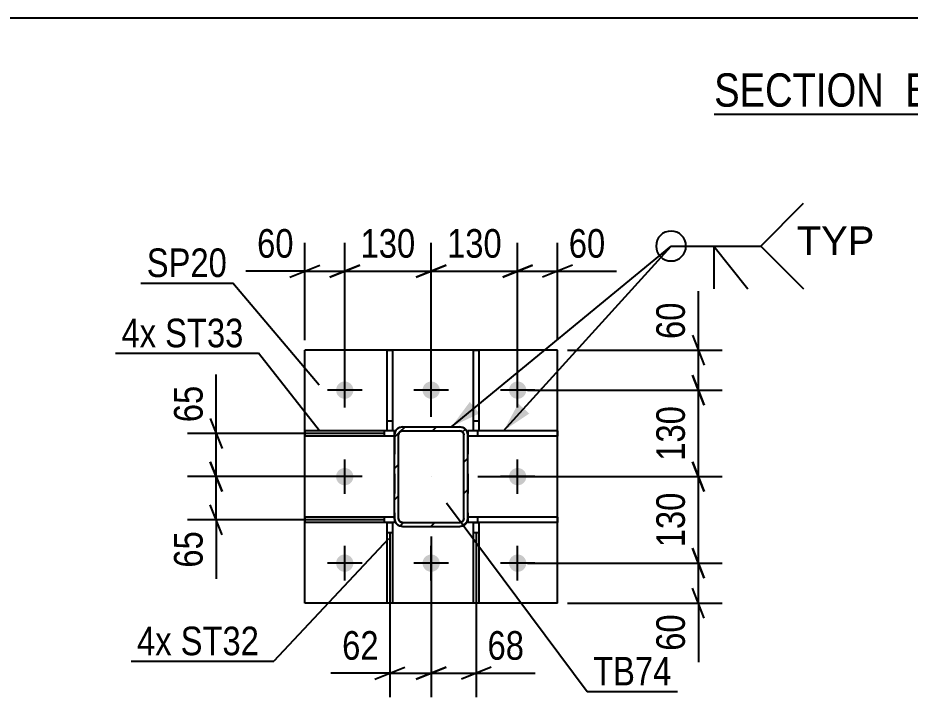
# Model space of a CAD drawing. Header units: millimetres. Extents: x 0 to 841, y 0 to 594.
# Drawn here: x 314.7 to 404.2, y 110.7 to 178.8 of the extents above; entities that cross this region are included whole.
import ezdxf

# ---------------------------------------------------------------- set-up
doc = ezdxf.new("R2010")
doc.units = ezdxf.units.MM
doc.linetypes.add('DXK_LINE_DOT2', pattern=[3.9198, 1.9599, -1.9599])
doc.linetypes.add('DXK_LINE_DOT3', pattern=[5.9187, 2.979, -0.9799, 0.9799, -0.9799])
doc.styles.add('Arial', font='arial.ttf', dxfattribs={"height": 0.2})
doc.styles.add('Arial Narrow', font='ARIALN.TTF', dxfattribs={"height": 0.2})

# ---------------------------------------------------------------- blocks, each defined once
blk = doc.blocks.new('Unknown-717034235-12 - 3029')
at = {"color": 6, "linetype": 'Continuous'}
blk.add_line((384.537, 169.124), (412.184, 169.124), dxfattribs=at)
at = {"color": 0, "linetype": 'Continuous'}
for points in [[(402.646, 169.874), (402.646, 173.374), (384.537, 173.374), (384.537, 169.874)], [(406.252, 169.874), (406.252, 173.374), (403.696, 173.374), (403.696, 169.874)], [(408.577, 169.874), (408.577, 173.374), (407.302, 173.374), (407.302, 169.874)], [(412.184, 169.874), (412.184, 173.374), (409.627, 173.374), (409.627, 169.874)]]:
    blk.add_wipeout(points, dxfattribs=at)
at = {"color": 7, "linetype": 'Continuous', "style": 'Arial Narrow'}
for s, height, p in [('SECTION ', 3.3405, (384.537, 169.874)), ('B', 3.34, (403.696, 169.874)), ('B', 3.34, (409.627, 169.874)), ('-', 3.34, (407.302, 169.874))]:
    blk.add_text(s, height=height, dxfattribs=at).set_placement(p)
blk = doc.blocks.new('Part-717034235-2687 - 2603')
at = {"color": 2, "linetype": 'Continuous'}
for p, q in [((343.509, 120.141), (343.509, 145.474)), ((368.842, 145.474), (343.509, 145.474)), ((368.842, 120.141), (368.842, 145.474)), ((368.842, 120.141), (343.509, 120.141))]:
    blk.add_line(p, q, dxfattribs=at)
blk = doc.blocks.new('Bolt-717034235-2664 - 2603')
at = {"linetype": 'Continuous'}
for points in [[(346.642, 141.474, -1), (348.375, 141.474, -1)], [(355.309, 141.474, -1), (357.042, 141.474, -1)], [(363.975, 141.474, -1), (365.709, 141.474, -1)], [(346.642, 132.807, -1), (348.375, 132.807, -1)], [(363.975, 132.807, -1), (365.709, 132.807, -1)], [(346.642, 124.141, -1), (348.375, 124.141, -1)], [(355.309, 124.141, -1), (357.042, 124.141, -1)], [(363.975, 124.141, -1), (365.709, 124.141, -1)]]:
    blk.add_hatch(color=1, dxfattribs=at).paths.add_polyline_path(points)
at = {"color": 1, "linetype": 'Continuous'}
for p, q in [((347.509, 139.741), (347.509, 143.207)), ((356.175, 139.741), (356.175, 143.207)), ((364.842, 139.741), (364.842, 143.207)), ((349.242, 141.474), (345.775, 141.474)), ((357.909, 141.474), (354.442, 141.474)), ((366.575, 141.474), (363.109, 141.474)), ((347.509, 131.074), (347.509, 134.541)), ((364.842, 131.074), (364.842, 134.541)), ((349.242, 132.807), (345.775, 132.807)), ((366.575, 132.807), (363.109, 132.807)), ((347.509, 122.407), (347.509, 125.874)), ((356.175, 122.407), (356.175, 125.874)), ((364.842, 122.407), (364.842, 125.874)), ((349.242, 124.141), (345.775, 124.141)), ((357.909, 124.141), (354.442, 124.141)), ((366.575, 124.141), (363.109, 124.141))]:
    blk.add_line(p, q, dxfattribs=at)
blk = doc.blocks.new('Part-717034235-2707 - 2603')
at = {"color": 2, "linetype": 'Continuous'}
for p, q in [((368.842, 137.406), (359.842, 137.406)), ((359.842, 137.406), (359.842, 137.005)), ((368.842, 136.872), (359.842, 136.872)), ((368.842, 137.406), (368.842, 136.872))]:
    blk.add_line(p, q, dxfattribs=at)
at = {"color": 7, "linetype": 'DXK_LINE_DOT2'}
for p, q in [((359.842, 137.005), (359.842, 136.872)), ((360.842, 136.872), (360.842, 137.406))]:
    blk.add_line(p, q, dxfattribs=at)
blk = doc.blocks.new('Part-717034235-2702 - 2603')
at = {"color": 2, "linetype": 'Continuous'}
for p, q in [((368.842, 128.739), (359.842, 128.739)), ((359.842, 128.61), (359.842, 128.206)), ((360.432, 128.206), (359.842, 128.206)), ((368.842, 128.206), (360.965, 128.206)), ((368.842, 128.739), (368.842, 128.206))]:
    blk.add_line(p, q, dxfattribs=at)
at = {"color": 7, "linetype": 'DXK_LINE_DOT2'}
for p, q in [((359.842, 128.739), (359.842, 128.61)), ((360.965, 128.206), (360.432, 128.206)), ((360.842, 128.206), (360.842, 128.739))]:
    blk.add_line(p, q, dxfattribs=at)
blk = doc.blocks.new('Part-717034235-2724 - 2603')
at = {"color": 2, "linetype": 'Continuous'}
for p, q in [((360.431, 120.139), (360.432, 128.212)), ((360.432, 128.212), (360.965, 128.212)), ((360.965, 128.212), (360.965, 120.139)), ((360.965, 120.139), (360.431, 120.139))]:
    blk.add_line(p, q, dxfattribs=at)
at = {"color": 7, "linetype": 'DXK_LINE_DOT2'}
blk.add_line((360.432, 127.212), (360.965, 127.212), dxfattribs=at)
blk = doc.blocks.new('Part-717034235-2708 - 2603')
at = {"color": 2, "linetype": 'Continuous'}
for p, q in [((352.509, 128.739), (343.509, 128.739)), ((343.509, 128.739), (343.509, 128.206)), ((351.765, 128.206), (343.509, 128.206)), ((352.509, 128.206), (352.299, 128.206)), ((352.509, 128.608), (352.509, 128.206))]:
    blk.add_line(p, q, dxfattribs=at)
at = {"color": 7, "linetype": 'DXK_LINE_DOT2'}
for p, q in [((351.509, 128.206), (351.509, 128.739)), ((352.299, 128.206), (351.765, 128.206)), ((352.509, 128.608), (352.509, 128.739))]:
    blk.add_line(p, q, dxfattribs=at)
blk = doc.blocks.new('Part-717034235-2709 - 2603')
at = {"color": 2, "linetype": 'Continuous'}
for p, q in [((352.509, 137.406), (343.509, 137.406)), ((343.509, 137.406), (343.509, 136.872)), ((352.509, 136.872), (343.509, 136.872)), ((352.509, 137.007), (352.509, 137.406))]:
    blk.add_line(p, q, dxfattribs=at)
at = {"color": 7, "linetype": 'DXK_LINE_DOT2'}
for p, q in [((351.509, 136.872), (351.509, 137.406)), ((352.509, 137.007), (352.509, 136.872))]:
    blk.add_line(p, q, dxfattribs=at)
blk = doc.blocks.new('Part-717034235-2725 - 2603')
at = {"color": 2, "linetype": 'Continuous'}
for p, q in [((351.765, 120.139), (351.765, 128.212)), ((351.765, 128.212), (352.299, 128.212)), ((352.299, 128.212), (352.298, 120.139)), ((352.298, 120.139), (351.765, 120.139))]:
    blk.add_line(p, q, dxfattribs=at)
at = {"color": 7, "linetype": 'DXK_LINE_DOT2'}
blk.add_line((351.765, 127.212), (352.299, 127.212), dxfattribs=at)
blk = doc.blocks.new('Part-717034235-2730 - 2603')
at = {"color": 2, "linetype": 'Continuous'}
for p, q in [((360.431, 137.413), (360.431, 145.472)), ((360.431, 145.472), (360.965, 145.472)), ((360.965, 145.472), (360.964, 137.413)), ((360.964, 137.413), (360.431, 137.413))]:
    blk.add_line(p, q, dxfattribs=at)
at = {"color": 7, "linetype": 'DXK_LINE_DOT2'}
blk.add_line((360.431, 138.413), (360.964, 138.413), dxfattribs=at)
blk = doc.blocks.new('Part-717034235-2731 - 2603')
at = {"color": 2, "linetype": 'Continuous'}
for p, q in [((351.765, 137.413), (351.765, 145.472)), ((351.765, 145.472), (352.298, 145.472)), ((352.298, 145.472), (352.298, 137.413)), ((352.298, 137.413), (351.765, 137.413))]:
    blk.add_line(p, q, dxfattribs=at)
at = {"color": 7, "linetype": 'DXK_LINE_DOT2'}
blk.add_line((351.765, 138.413), (352.298, 138.413), dxfattribs=at)
blk = doc.blocks.new('Part-717034235-2755 - 2603')
at = {"linetype": 'Continuous'}
h = blk.add_hatch(dxfattribs=at)
h.set_pattern_fill('', scale=0.7, style=0, pattern_type=0)
h.set_pattern_definition([(45, (359.6076, 137.5732), (-1.57154, 1.57154), [])])
h.paths.add_polyline_path([(359.781, 137.314), (359.608, 137.573), (359.348, 137.747), (359.042, 137.807), (353.309, 137.807), (353.002, 137.747), (352.743, 137.573), (352.569, 137.314), (352.509, 137.007), (352.509, 128.607), (352.569, 128.301), (352.743, 128.042), (353.002, 127.868), (353.309, 127.807), (359.042, 127.807), (359.348, 127.868), (359.608, 128.042), (359.781, 128.301), (359.842, 128.607), (359.842, 137.007)])
h.paths.add_polyline_path([(359.442, 128.607), (359.411, 128.454), (359.325, 128.325), (359.195, 128.238), (359.042, 128.207), (353.309, 128.207), (353.155, 128.238), (353.026, 128.325), (352.939, 128.454), (352.909, 128.607), (352.909, 137.007), (352.939, 137.161), (353.026, 137.29), (353.155, 137.377), (353.309, 137.407), (359.042, 137.407), (359.195, 137.377), (359.325, 137.29), (359.411, 137.161), (359.442, 137.007)])
at = {"color": 7, "linetype": 'DXK_LINE_DOT2'}
for p, q in [((353.002, 137.747), (353.309, 137.807)), ((353.309, 137.807), (359.042, 137.807)), ((359.042, 137.807), (359.348, 137.747)), ((352.509, 137.007), (352.569, 137.314)), ((352.509, 137.007), (352.509, 128.607)), ((352.939, 137.161), (352.909, 137.007)), ((352.909, 128.607), (352.909, 137.007)), ((353.026, 137.29), (352.939, 137.161)), ((353.155, 137.377), (353.026, 137.29)), ((353.309, 137.407), (353.155, 137.377)), ((353.309, 137.407), (359.042, 137.407)), ((359.195, 137.377), (359.042, 137.407)), ((359.325, 137.29), (359.195, 137.377)), ((359.411, 137.161), (359.325, 137.29)), ((359.442, 137.007), (359.411, 137.161)), ((359.442, 128.607), (359.442, 137.007)), ((359.781, 137.314), (359.842, 137.007)), ((359.842, 137.007), (359.842, 128.607)), ((352.569, 128.301), (352.509, 128.607)), ((352.909, 128.607), (352.939, 128.454)), ((352.939, 128.454), (353.026, 128.325)), ((353.026, 128.325), (353.155, 128.238)), ((353.155, 128.238), (353.309, 128.207)), ((353.309, 128.207), (359.042, 128.207)), ((359.042, 128.207), (359.195, 128.238)), ((359.195, 128.238), (359.325, 128.325)), ((359.325, 128.325), (359.411, 128.454)), ((359.411, 128.454), (359.442, 128.607)), ((359.842, 128.607), (359.781, 128.301)), ((353.309, 127.807), (353.002, 127.868)), ((353.309, 127.807), (359.042, 127.807)), ((359.348, 127.868), (359.042, 127.807))]:
    blk.add_line(p, q, dxfattribs=at)
at = {"color": 2, "linetype": 'Continuous'}
for p, q in [((353.309, 137.807), (353.002, 137.747)), ((353.309, 137.807), (359.042, 137.807)), ((359.348, 137.747), (359.042, 137.807)), ((352.569, 137.314), (352.509, 137.007)), ((352.509, 128.607), (352.509, 137.007)), ((352.909, 137.007), (352.939, 137.161)), ((352.909, 128.607), (352.909, 137.007)), ((352.939, 137.161), (353.026, 137.29)), ((353.026, 137.29), (353.155, 137.377)), ((353.155, 137.377), (353.309, 137.407)), ((353.309, 137.407), (359.042, 137.407)), ((359.042, 137.407), (359.195, 137.377)), ((359.195, 137.377), (359.325, 137.29)), ((359.325, 137.29), (359.411, 137.161)), ((359.411, 137.161), (359.442, 137.007)), ((359.442, 128.607), (359.442, 137.007)), ((359.842, 137.007), (359.781, 137.314)), ((359.842, 128.607), (359.842, 137.007)), ((352.509, 128.607), (352.569, 128.301)), ((352.939, 128.454), (352.909, 128.607)), ((353.026, 128.325), (352.939, 128.454)), ((353.155, 128.238), (353.026, 128.325)), ((353.309, 128.207), (353.155, 128.238)), ((353.309, 128.207), (359.042, 128.207)), ((359.195, 128.238), (359.042, 128.207)), ((359.325, 128.325), (359.195, 128.238)), ((359.411, 128.454), (359.325, 128.325)), ((359.442, 128.607), (359.411, 128.454)), ((359.781, 128.301), (359.842, 128.607)), ((353.002, 127.868), (353.309, 127.807)), ((353.309, 127.807), (359.042, 127.807)), ((359.042, 127.807), (359.348, 127.868))]:
    blk.add_line(p, q, dxfattribs=at)
at = {"color": 7, "linetype": 'DXK_LINE_DOT3'}
blk.add_line((356.175, 132.807), (356.175, 132.807), dxfattribs=at)
at = {"color": 7, "linetype": 'DXK_LINE_DOT2'}
for centre, start, end in [((353.309, 137.007), 112.5, 157.5), ((359.042, 137.007), 22.5, 67.5), ((353.309, 128.607), 202.5, 247.5), ((359.042, 128.607), 292.5, 337.5)]:
    blk.add_arc(centre, 0.8, start, end, dxfattribs=at)
at = {"color": 2, "linetype": 'Continuous'}
for centre, start, end in [((353.309, 137.007), 112.5, 157.5), ((359.042, 137.007), 22.5, 67.5), ((353.309, 128.607), 202.5, 247.5), ((359.042, 128.607), 292.5, 337.5)]:
    blk.add_arc(centre, 0.8, start, end, dxfattribs=at)
blk = doc.blocks.new('StraightDimension-717034235-3514 - 3029')
at = {"color": 7, "linetype": 'Continuous'}
blk.add_line((59.346, 178.774), (736.782, 178.774), dxfattribs=at)
blk = doc.blocks.new('StraightDimension-717034235-2812 - 2603')
at = {"color": 7, "linetype": 'Continuous'}
for p, q in [((382.352, 125.641), (383.552, 122.641)), ((365.842, 124.141), (385.352, 124.141)), ((382.952, 120.141), (382.952, 124.141)), ((383.552, 118.641), (382.352, 121.641)), ((369.842, 120.141), (385.352, 120.141)), ((382.952, 120.141), (382.952, 114.235)), ((382.952, 120.141), (382.952, 114.235))]:
    blk.add_line(p, q, dxfattribs=at)
at = {"color": 0}
blk.add_wipeout([(382.202, 119.616), (378.002, 119.616), (378.002, 114.76), (382.202, 114.76)], dxfattribs=at)
at = {"color": 3, "style": 'Arial Narrow'}
blk.add_text('60', height=2.8633, rotation=90.00021, dxfattribs=at).set_placement((381.602, 115.36))
blk = doc.blocks.new('StraightDimension-717034235-2832 - 2603')
at = {"color": 7, "linetype": 'Continuous'}
for p, q in [((382.352, 142.974), (383.552, 139.974)), ((365.842, 141.474), (385.352, 141.474)), ((382.952, 132.807), (382.952, 141.474)), ((383.552, 131.307), (382.352, 134.307)), ((360.842, 132.807), (385.352, 132.807))]:
    blk.add_line(p, q, dxfattribs=at)
at = {"color": 0}
blk.add_wipeout([(382.202, 140.483), (378.002, 140.483), (378.002, 133.799), (382.202, 133.799)], dxfattribs=at)
at = {"color": 3, "style": 'Arial Narrow'}
blk.add_text('130', height=2.8633, rotation=90.00021, dxfattribs=at).set_placement((381.602, 134.399))
blk = doc.blocks.new('StraightDimension-717034235-2822 - 2603')
at = {"color": 7, "linetype": 'Continuous'}
for p, q in [((382.352, 134.307), (383.552, 131.307)), ((360.842, 132.807), (385.352, 132.807)), ((382.952, 124.141), (382.952, 132.807)), ((383.552, 122.641), (382.352, 125.641)), ((365.842, 124.141), (385.352, 124.141))]:
    blk.add_line(p, q, dxfattribs=at)
at = {"color": 0}
blk.add_wipeout([(382.202, 131.816), (378.002, 131.816), (378.002, 125.132), (382.202, 125.132)], dxfattribs=at)
at = {"color": 3, "style": 'Arial Narrow'}
blk.add_text('130', height=2.8633, rotation=90.00021, dxfattribs=at).set_placement((381.602, 125.732))
blk = doc.blocks.new('StraightDimension-717034235-2842 - 2603')
at = {"color": 7, "linetype": 'Continuous'}
for p, q in [((382.952, 145.474), (382.952, 151.38)), ((382.952, 145.474), (382.952, 151.38)), ((382.352, 146.974), (383.552, 143.974)), ((369.842, 145.474), (385.352, 145.474)), ((382.952, 141.474), (382.952, 145.474)), ((383.552, 139.974), (382.352, 142.974)), ((365.842, 141.474), (385.352, 141.474))]:
    blk.add_line(p, q, dxfattribs=at)
at = {"color": 0}
blk.add_wipeout([(382.202, 150.855), (378.002, 150.855), (378.002, 145.999), (382.202, 145.999)], dxfattribs=at)
at = {"color": 3, "style": 'Arial Narrow'}
blk.add_text('60', height=2.8633, rotation=90.00021, dxfattribs=at).set_placement((381.602, 146.599))
blk = doc.blocks.new('StraightDimension-717034235-2853 - 2603')
at = {"color": 7, "linetype": 'Continuous'}
for p, q in [((364.842, 142.474), (364.842, 156.244)), ((368.842, 146.474), (368.842, 156.244)), ((363.342, 152.794), (366.342, 153.994)), ((370.342, 153.994), (367.342, 152.794)), ((364.842, 153.394), (368.842, 153.394)), ((368.842, 153.394), (374.748, 153.394)), ((368.842, 153.394), (374.748, 153.394))]:
    blk.add_line(p, q, dxfattribs=at)
at = {"color": 0}
blk.add_wipeout([(374.223, 154.144), (374.223, 158.344), (369.367, 158.344), (369.367, 154.144)], dxfattribs=at)
at = {"color": 3, "style": 'Arial Narrow'}
blk.add_text('60', height=2.8633, dxfattribs=at).set_placement((369.967, 154.744))
blk = doc.blocks.new('StraightDimension-717034235-2863 - 2603')
at = {"color": 7, "linetype": 'Continuous'}
for p, q in [((356.175, 138.807), (356.175, 156.244)), ((364.842, 142.474), (364.842, 156.244)), ((354.675, 152.794), (357.675, 153.994)), ((366.342, 153.994), (363.342, 152.794)), ((356.175, 153.394), (364.842, 153.394))]:
    blk.add_line(p, q, dxfattribs=at)
at = {"color": 0}
blk.add_wipeout([(363.851, 154.144), (363.851, 158.344), (357.166, 158.344), (357.166, 154.144)], dxfattribs=at)
at = {"color": 3, "style": 'Arial Narrow'}
blk.add_text('130', height=2.8633, dxfattribs=at).set_placement((357.766, 154.744))
blk = doc.blocks.new('StraightDimension-717034235-2872 - 2603')
at = {"color": 7, "linetype": 'Continuous'}
for p, q in [((347.509, 142.474), (347.509, 156.244)), ((356.175, 138.807), (356.175, 156.244)), ((346.009, 152.794), (349.009, 153.994)), ((357.675, 153.994), (354.675, 152.794)), ((347.509, 153.394), (356.175, 153.394))]:
    blk.add_line(p, q, dxfattribs=at)
at = {"color": 0}
blk.add_wipeout([(355.184, 154.144), (355.184, 158.344), (348.5, 158.344), (348.5, 154.144)], dxfattribs=at)
at = {"color": 3, "style": 'Arial Narrow'}
blk.add_text('130', height=2.8633, dxfattribs=at).set_placement((349.1, 154.744))
blk = doc.blocks.new('StraightDimension-717034235-2881 - 2603')
at = {"color": 7, "linetype": 'Continuous'}
for p, q in [((343.509, 146.474), (343.509, 156.244)), ((347.509, 142.474), (347.509, 156.244)), ((342.009, 152.794), (345.009, 153.994)), ((349.009, 153.994), (346.009, 152.794)), ((343.509, 153.394), (337.602, 153.394)), ((343.509, 153.394), (337.602, 153.394)), ((343.509, 153.394), (347.509, 153.394))]:
    blk.add_line(p, q, dxfattribs=at)
at = {"color": 0}
blk.add_wipeout([(342.984, 154.144), (342.984, 158.344), (338.127, 158.344), (338.127, 154.144)], dxfattribs=at)
at = {"color": 3, "style": 'Arial Narrow'}
blk.add_text('60', height=2.8633, dxfattribs=at).set_placement((338.727, 154.744))
blk = doc.blocks.new('StraightDimension-717034235-2892 - 2603')
at = {"color": 7, "linetype": 'Continuous'}
for p, q in [((334.615, 137.139), (334.615, 143.045)), ((334.615, 137.139), (334.615, 143.045)), ((334.015, 138.639), (335.215, 135.639)), ((351.509, 137.139), (331.765, 137.139)), ((334.615, 132.807), (334.615, 137.139)), ((335.215, 131.307), (334.015, 134.307)), ((346.509, 132.807), (331.765, 132.807))]:
    blk.add_line(p, q, dxfattribs=at)
at = {"color": 0}
blk.add_wipeout([(333.865, 142.52), (329.665, 142.52), (329.665, 137.664), (333.865, 137.664)], dxfattribs=at)
at = {"color": 3, "style": 'Arial Narrow'}
blk.add_text('65', height=2.8633, rotation=90.00021, dxfattribs=at).set_placement((333.265, 138.264))
blk = doc.blocks.new('StraightDimension-717034235-2902 - 2603')
at = {"color": 7, "linetype": 'Continuous'}
for p, q in [((334.015, 134.307), (335.215, 131.307)), ((346.509, 132.807), (331.765, 132.807)), ((334.615, 128.472), (334.615, 132.807)), ((335.215, 126.972), (334.015, 129.972)), ((351.509, 128.472), (331.765, 128.472)), ((334.615, 128.472), (334.615, 122.566)), ((334.615, 128.472), (334.615, 122.566))]:
    blk.add_line(p, q, dxfattribs=at)
at = {"color": 0}
blk.add_wipeout([(333.865, 127.947), (329.665, 127.947), (329.665, 123.091), (333.865, 123.091)], dxfattribs=at)
at = {"color": 3, "style": 'Arial Narrow'}
blk.add_text('65', height=2.8633, rotation=90.00021, dxfattribs=at).set_placement((333.265, 123.691))
blk = doc.blocks.new('StraightDimension-717034235-2913 - 2603')
at = {"color": 7, "linetype": 'Continuous'}
for p, q in [((352.032, 127.212), (352.032, 110.716)), ((356.175, 126.807), (356.175, 110.716)), ((350.532, 112.516), (353.532, 113.716)), ((357.675, 113.716), (354.675, 112.516)), ((352.032, 113.116), (346.126, 113.116)), ((352.032, 113.116), (346.126, 113.116)), ((352.032, 113.116), (356.175, 113.116))]:
    blk.add_line(p, q, dxfattribs=at)
at = {"color": 0}
blk.add_wipeout([(351.507, 113.866), (351.507, 118.066), (346.651, 118.066), (346.651, 113.866)], dxfattribs=at)
at = {"color": 3, "style": 'Arial Narrow'}
blk.add_text('62', height=2.8633, dxfattribs=at).set_placement((347.251, 114.466))
blk = doc.blocks.new('StraightDimension-717034235-2926 - 2603')
at = {"color": 7, "linetype": 'Continuous'}
for p, q in [((360.698, 127.212), (360.698, 110.716)), ((356.175, 126.807), (356.175, 110.716)), ((354.675, 112.516), (357.675, 113.716)), ((362.198, 113.716), (359.198, 112.516)), ((356.175, 113.116), (360.698, 113.116)), ((360.698, 113.116), (366.604, 113.116)), ((360.698, 113.116), (366.604, 113.116))]:
    blk.add_line(p, q, dxfattribs=at)
at = {"color": 0}
blk.add_wipeout([(366.079, 113.866), (366.079, 118.066), (361.223, 118.066), (361.223, 113.866)], dxfattribs=at)
at = {"color": 3, "style": 'Arial Narrow'}
blk.add_text('68', height=2.8633, dxfattribs=at).set_placement((361.823, 114.466))
blk = doc.blocks.new('Mark-717034235-2751 - 2603')
at = {"color": 30, "linetype": 'Continuous'}
for p, q in [((357.694, 130.177), (371.805, 111.285)), ((371.805, 111.285), (380.859, 111.285))]:
    blk.add_line(p, q, dxfattribs=at)
at = {"color": 0}
blk.add_wipeout([(380.259, 111.885), (380.259, 114.885), (372.405, 114.885), (372.405, 111.885)], dxfattribs=at)
blk.add_wipeout([(380.259, 111.885), (380.259, 114.885), (372.405, 114.885), (372.405, 111.885)], dxfattribs=at)
at = {"color": 3, "style": 'Arial Narrow'}
blk.add_text('TB74', height=2.8633, dxfattribs=at).set_placement((372.405, 111.885))
blk = doc.blocks.new('Mark-717034235-2683 - 2603')
at = {"color": 30, "linetype": 'Continuous'}
for p in [(327.067, 152.205), (344.959, 141.989)]:
    blk.add_line(p, (336.306, 152.205), dxfattribs=at)
at = {"color": 0}
blk.add_wipeout([(335.706, 152.805), (335.706, 155.805), (327.667, 155.805), (327.667, 152.805)], dxfattribs=at)
blk.add_wipeout([(335.706, 152.805), (335.706, 155.805), (327.667, 155.805), (327.667, 152.805)], dxfattribs=at)
at = {"color": 3, "style": 'Arial Narrow'}
blk.add_text('SP20', height=2.8633, dxfattribs=at).set_placement((327.667, 152.805))
blk = doc.blocks.new('MarkSet-717034235-2988 - 2603')
at = {"color": 30, "linetype": 'Continuous'}
for p in [(324.534, 145.169), (344.995, 137.406)]:
    blk.add_line(p, (338.86, 145.169), dxfattribs=at)
at = {"color": 0}
for points in [[(328.606, 145.769), (328.606, 148.769), (325.134, 148.769), (325.134, 145.769)], [(337.36, 145.769), (337.36, 148.769), (329.506, 148.769), (329.506, 145.769)]]:
    blk.add_wipeout(points, dxfattribs=at)
for points in [[(328.606, 145.769), (328.606, 148.769), (325.134, 148.769), (325.134, 145.769)], [(337.36, 145.769), (337.36, 148.769), (329.506, 148.769), (329.506, 145.769)]]:
    blk.add_wipeout(points, dxfattribs=at)
at = {"color": 3, "style": 'Arial Narrow'}
for s, p in [('4x', (325.134, 145.769)), ('ST33', (329.506, 145.769))]:
    blk.add_text(s, height=2.8633, dxfattribs=at).set_placement(p)
blk = doc.blocks.new('WeldMark-717034235-2939 - 2603')
at = {"linetype": 'Continuous'}
for points in [[(360.996, 139.134), (358.203, 137.807), (360.043, 140.293)], [(366.008, 139.125), (363.438, 137.406), (364.897, 140.132)]]:
    blk.add_hatch(color=30, dxfattribs=at).paths.add_polyline_path(points)
at = {"color": 30, "linetype": 'Continuous'}
for p, q in [((358.203, 137.807), (380.214, 155.914)), ((363.438, 137.406), (380.214, 155.914)), ((380.214, 155.914), (389.214, 155.914))]:
    blk.add_line(p, q, dxfattribs=at)
at = {"color": 3, "linetype": 'Continuous'}
for q in [(387.928, 151.628), (384.499, 151.628)]:
    blk.add_line((384.499, 155.914), q, dxfattribs=at)
for start, end in [(90, 270), (270, 90)]:
    blk.add_arc((380.214, 155.914), 1.5, start, end, dxfattribs=at)
at = {"color": 0, "linetype": 'Continuous'}
blk.add_wipeout([(400.589, 155.014), (400.589, 158.014), (392.814, 158.014), (392.814, 155.014)], dxfattribs=at)
blk.add_wipeout([(400.589, 155.014), (400.589, 158.014), (392.814, 158.014), (392.814, 155.014)], dxfattribs=at)
at = {"color": 3, "linetype": 'Continuous'}
for q in [(393.499, 160.2), (393.499, 151.628)]:
    blk.add_line((389.214, 155.914), q, dxfattribs=at)
at = {"color": 3, "linetype": 'Continuous', "style": 'Arial'}
blk.add_text('TYP', height=2.8652, dxfattribs=at).set_placement((392.814, 155.014))
blk = doc.blocks.new('MarkSet-717034235-3018 - 2603')
at = {"color": 30, "linetype": 'Continuous'}
for p in [(351.891, 126.578), (326.092, 114.315)]:
    blk.add_line(p, (340.418, 114.315), dxfattribs=at)
at = {"color": 0}
for points in [[(330.164, 114.915), (330.164, 117.915), (326.692, 117.915), (326.692, 114.915)], [(338.918, 114.915), (338.918, 117.915), (331.064, 117.915), (331.064, 114.915)]]:
    blk.add_wipeout(points, dxfattribs=at)
for points in [[(330.164, 114.915), (330.164, 117.915), (326.692, 117.915), (326.692, 114.915)], [(338.918, 114.915), (338.918, 117.915), (331.064, 117.915), (331.064, 114.915)]]:
    blk.add_wipeout(points, dxfattribs=at)
at = {"color": 3, "style": 'Arial Narrow'}
for s, p in [('4x', (326.692, 114.915)), ('ST32', (331.064, 114.915))]:
    blk.add_text(s, height=2.8633, dxfattribs=at).set_placement(p)

msp = doc.modelspace()

# ---------------------------------------------------------------- block references
for name in ['StraightDimension-717034235-3514 - 3029', 'Unknown-717034235-12 - 3029', 'Part-717034235-2687 - 2603', 'Part-717034235-2731 - 2603', 'Part-717034235-2730 - 2603', 'Bolt-717034235-2664 - 2603', 'Part-717034235-2755 - 2603', 'Part-717034235-2709 - 2603', 'Part-717034235-2707 - 2603', 'Part-717034235-2708 - 2603', 'Part-717034235-2725 - 2603', 'Part-717034235-2702 - 2603', 'Part-717034235-2724 - 2603']:
    msp.add_blockref(name, (0, 0))

# ---------------------------------------------------------------- next in the draw order: block references
for name in ['StraightDimension-717034235-2832 - 2603', 'StraightDimension-717034235-2812 - 2603']:
    msp.add_blockref(name, (0, 0))

# ---------------------------------------------------------------- next in the draw order: block references
for name in ['StraightDimension-717034235-2842 - 2603', 'StraightDimension-717034235-2822 - 2603']:
    msp.add_blockref(name, (0, 0))

# ---------------------------------------------------------------- next in the draw order: block references
msp.add_blockref('StraightDimension-717034235-2853 - 2603', (0, 0))

# ---------------------------------------------------------------- next in the draw order: block references
msp.add_blockref('StraightDimension-717034235-2863 - 2603', (0, 0))

# ---------------------------------------------------------------- next in the draw order: block references
for name in ['WeldMark-717034235-2939 - 2603', 'StraightDimension-717034235-2872 - 2603']:
    msp.add_blockref(name, (0, 0))

# ---------------------------------------------------------------- next in the draw order: block references
msp.add_blockref('StraightDimension-717034235-2881 - 2603', (0, 0))

# ---------------------------------------------------------------- next in the draw order: block references
msp.add_blockref('StraightDimension-717034235-2892 - 2603', (0, 0))

# ---------------------------------------------------------------- next in the draw order: block references
for name in ['Mark-717034235-2683 - 2603', 'StraightDimension-717034235-2902 - 2603']:
    msp.add_blockref(name, (0, 0))

# ---------------------------------------------------------------- next in the draw order: block references
for name in ['MarkSet-717034235-2988 - 2603', 'StraightDimension-717034235-2913 - 2603']:
    msp.add_blockref(name, (0, 0))

# ---------------------------------------------------------------- next in the draw order: block references
for name in ['StraightDimension-717034235-2926 - 2603', 'MarkSet-717034235-3018 - 2603']:
    msp.add_blockref(name, (0, 0))

# ---------------------------------------------------------------- next in the draw order: block references
msp.add_blockref('Mark-717034235-2751 - 2603', (0, 0))

doc.saveas('drawing.dxf')
